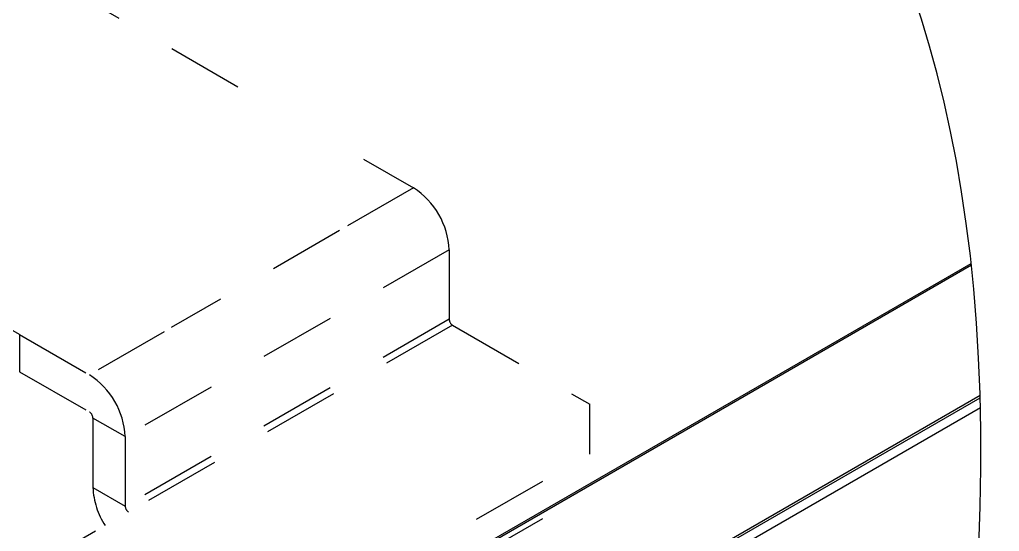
# Model space of a CAD drawing. Extents: x -0.6 to 13.4, y -11.2 to 0.
# Drawn here: x 7.3 to 8.904, y -9.946 to -9.108 of the extents above; entities that cross this region are included whole.
import ezdxf

# ---------------------------------------------------------------- set-up
doc = ezdxf.new("R2010")
doc.units = 0
doc.header["$LTSCALE"] = 0.5
doc.header["$MEASUREMENT"] = 0
doc.linetypes.add('HIDDEN', pattern=[0.375, 0.25, -0.125])
for name, color, linetype in [('Brackets', 181, 'CONTINUOUS'), ('Dimension', 10, 'CONTINUOUS'), ('Housing', 150, 'CONTINUOUS')]:
    doc.layers.add(name, color=color, linetype=linetype)

msp = doc.modelspace()

# ---------------------------------------------------------------- linework, layer by layer
at = {"layer": 'Brackets', "linetype": 'HIDDEN', "lineweight": 25, "transparency": 16777216}
for p, q in [((7.3544, -9.0427), (7.7387, -9.2645)), ((7.8631, -9.3363), (7.9449, -9.3835)), ((7.3002, -9.6237), (6.8447, -9.3607)), ((7.9449, -9.3835), (7.8369, -9.4458)), ((7.8238, -9.4534), (7.5485, -9.6123)), ((8.0033, -9.4848), (7.473, -9.7909)), ((8.0033, -9.4848), (8.0033, -9.5985)), ((8.0033, -9.5985), (7.473, -9.9047)), ((8.009, -9.6083), (7.074, -10.1481)), ((7.5368, -9.6191), (7.4145, -9.6897)), ((8.009, -9.6083), (8.2334, -9.7379)), ((7.3002, -9.6237), (7.4145, -9.6897)), ((7.3002, -9.6237), (7.3002, -9.6847)), ((7.3002, -9.6847), (7.4145, -9.7507)), ((8.2334, -9.8195), (8.2334, -9.7379)), ((7.473, -9.7909), (7.4202, -9.7605)), ((7.4202, -9.7605), (7.4202, -9.8742)), ((7.473, -9.7909), (7.473, -9.9047)), ((7.4202, -9.8742), (7.473, -9.9047)), ((7.4202, -9.8742), (7.473, -9.9047))]:
    msp.add_line(p, q, dxfattribs=at)
at = {"layer": 'Brackets', "linetype": 'HIDDEN', "transparency": 16777216}
for p, q in [((7.074, -10.4888), (8.2334, -9.8195)), ((7.074, -10.5498), (8.2334, -9.8805))]:
    msp.add_line(p, q, dxfattribs=at)
at = {"layer": 'Brackets', "linetype": 'HIDDEN', "lineweight": 25, "transparency": 16777216}
for centre, radius, start, end in [((7.8764, -9.4906), 0.1271, 2.6055, 57.3945), ((8.0156, -9.598), 0.0123, 182.6055, 237.3945), ((7.346, -9.7967), 0.1271, 2.6055, 57.3945), ((7.4079, -9.761), 0.0123, 2.6055, 57.3945), ((7.5439, -9.8689), 0.1238, 182.4316, 213.1537), ((7.4853, -9.9041), 0.0123, 182.6055, 237.3945)]:
    msp.add_arc(centre, radius, start, end, dxfattribs=at)
at = {"layer": 'Dimension', "transparency": 16777216}
msp.add_open_spline([(8.841, -10.3196), (9.0337, -8.7415), (7.6512, -7.9567), (6.2686, -7.1718), (6.4613, -5.5938)], degree=3, dxfattribs=at)
at = {"layer": 'Housing', "linetype": 'Continuous', "transparency": 16777216}
for p, q in [((8.8581, -9.5102), (7.1214, -10.5133)), ((7.1234, -10.5087), (8.8578, -9.507)), ((8.2076, -10.107), (8.8724, -9.7231)), ((8.2076, -10.1111), (8.8725, -9.7271)), ((8.2076, -10.1274), (8.8729, -9.7432))]:
    msp.add_line(p, q, dxfattribs=at)

doc.saveas('drawing.dxf')
